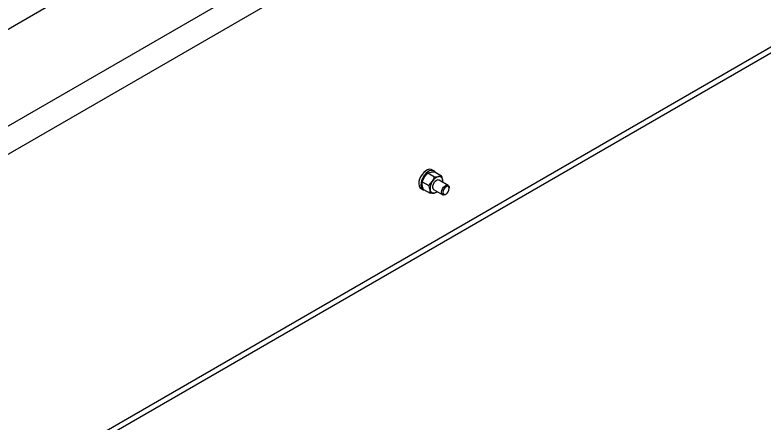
# Model space of a CAD drawing. Header units: metres. Extents: x 0 to 21025, y 0 to 14850.
# Drawn here: x 13465.8 to 13878.9, y 5465.9 to 5690.9 of the extents above; entities that cross this region are included whole.
import ezdxf

# ---------------------------------------------------------------- set-up
doc = ezdxf.new("R2010")
doc.units = ezdxf.units.M
doc.header["$LTSCALE"] = 25
doc.layers.add('SL4', color=4, linetype='Continuous')

msp = doc.modelspace()

# ---------------------------------------------------------------- linework, layer by layer
at = {"layer": 'SL4'}
for p, q in [((13171.252, 5515.305), (14108.151, 6056.165)), ((13217.55, 5488.578), (14154.449, 6029.438)), ((14161.184, 6017.772), (13224.285, 5476.912)), ((13262.821, 5315.477), (14129.177, 5815.614)), ((13262.821, 5312.255), (14129.177, 5812.392)), ((13693.494, 5603.751), (13695.093, 5604.22)), ((13693.494, 5603.751), (13697.176, 5601.625)), ((13696.866, 5604.879), (13695.734, 5605.533)), ((13697.176, 5601.625), (13699.406, 5601.73)), ((13697.323, 5604.326), (13701.005, 5602.2)), ((13690.353, 5598.926), (13691.608, 5601.521)), ((13690.353, 5598.926), (13694.035, 5596.8)), ((13694.035, 5596.8), (13695.921, 5599.03)), ((13704.654, 5596.92), (13699.679, 5599.791)), ((13701.73, 5598.608), (13701.664, 5599.893)), ((13689.735, 5595.14), (13690.866, 5594.487)), ((13691.041, 5594.676), (13694.723, 5592.551)), ((13696.68, 5594.595), (13701.654, 5591.723)), ((13698.775, 5593.385), (13698.552, 5593.126)), ((13705.275, 5595.138), (13705.275, 5595.546)), ((13698.552, 5593.126), (13696.953, 5592.656)), ((13703.154, 5591.872), (13703.508, 5592.076))]:
    msp.add_line(p, q, dxfattribs=at)
at = {"layer": 'SL4', "flags": 128}
for points in [[(13695.734, 5605.533), (13695.294, 5605.721), (13694.372, 5605.801), (13693.347, 5605.538), (13692.284, 5604.947), (13691.249, 5604.067), (13690.307, 5602.953), (13689.518, 5601.674), (13688.931, 5600.311), (13688.583, 5598.95), (13688.496, 5597.676), (13688.675, 5596.568), (13689.11, 5595.698), (13689.735, 5595.14)], [(13697.599, 5604.166), (13697.186, 5604.65), (13696.425, 5605.068), (13695.503, 5605.148), (13694.478, 5604.885), (13693.415, 5604.294), (13692.38, 5603.414), (13691.438, 5602.3), (13690.649, 5601.021), (13690.062, 5599.658), (13689.715, 5598.297), (13689.627, 5597.022), (13689.807, 5595.915), (13690.241, 5595.045), (13690.903, 5594.466), (13691.751, 5594.215), (13691.851, 5594.209)], [(13699.679, 5599.791), (13699.551, 5599.853), (13698.915, 5599.915), (13698.19, 5599.649), (13697.464, 5599.086), (13696.824, 5598.296), (13696.348, 5597.372), (13696.092, 5596.426), (13696.088, 5595.573), (13696.337, 5594.916), (13696.68, 5594.595)], [(13703.154, 5591.872), (13702.786, 5591.696), (13702.093, 5591.588), (13701.529, 5591.809), (13701.16, 5592.333), (13701.033, 5593.097), (13701.16, 5594.008), (13701.529, 5594.958), (13702.093, 5595.831), (13702.786, 5596.521), (13703.522, 5596.946), (13704.215, 5597.055), (13704.779, 5596.834), (13705.147, 5596.31), (13705.275, 5595.546), (13705.275, 5595.546)], [(13705.275, 5595.138), (13705.141, 5595.841), (13704.757, 5596.282), (13704.184, 5596.394), (13703.507, 5596.159), (13702.831, 5595.613), (13702.257, 5594.839), (13701.874, 5593.956), (13701.74, 5593.097), (13701.874, 5592.393), (13702.257, 5591.952), (13702.831, 5591.841), (13703.507, 5592.076), (13704.184, 5592.622), (13704.757, 5593.395), (13705.141, 5594.279), (13705.275, 5595.138)]]:
    msp.add_lwpolyline(points, dxfattribs=at)
at = {"layer": 'SL4'}
for centre, radius, start, end in [((13700.869, 5596.243), 5.679, 104.92894, 150.60235), ((13699.717, 5599.806), 1.95, 2.5677, 99.17388), ((13701.511, 5595.085), 6.842, 144.78501, 184.96212), ((13697.016, 5599.209), 4.699, 353.00354, 8.37133), ((13696.642, 5594.581), 1.95, 182.5677, 279.17388), ((13696.21, 5596.585), 3.998, 280.71107, 308.14929)]:
    msp.add_arc(centre, radius, start, end, dxfattribs=at)
for points, knots in [([(13691.608, 5601.521), (13691.645, 5601.578), (13692.18, 5602.39), (13692.861, 5603.095), (13693.494, 5603.751)], [0, 0, 0, 0, 0.0702006, 1, 1, 1, 1]), ([(13695.093, 5604.22), (13695.138, 5604.227), (13695.789, 5604.322), (13696.584, 5604.324), (13697.323, 5604.326)], [0, 0, 0, 0, 0.0702006, 1, 1, 1, 1]), ([(13695.921, 5599.03), (13695.958, 5599.088), (13696.484, 5599.905), (13696.842, 5600.796), (13697.176, 5601.625)], [0, 0, 0, 0, 0.0702006, 1, 1, 1, 1]), ([(13699.406, 5601.73), (13699.451, 5601.737), (13700.093, 5601.837), (13700.565, 5602.025), (13701.005, 5602.2)], [0, 0, 0, 0, 0.07020058, 1, 1, 1, 1]), ([(13701.664, 5599.893), (13701.628, 5600.089), (13701.494, 5600.818), (13701.212, 5601.616), (13701.005, 5602.2)], [0, 0, 0, 0, 0.2686336, 1, 1, 1, 1]), ([(13690.381, 5596.983), (13690.354, 5597.174), (13690.255, 5597.883), (13690.312, 5598.485), (13690.353, 5598.926)], [0, 0, 0, 0, 0.2686336, 1, 1, 1, 1]), ([(13691.041, 5594.676), (13690.964, 5594.882), (13690.667, 5595.682), (13690.503, 5596.429), (13690.381, 5596.983)], [0, 0, 0, 0, 0.2575513, 1, 1, 1, 1]), ([(13694.694, 5594.493), (13694.658, 5594.689), (13694.525, 5595.418), (13694.242, 5596.217), (13694.035, 5596.8)], [0, 0, 0, 0, 0.2686336, 1, 1, 1, 1]), ([(13694.723, 5592.551), (13694.741, 5592.702), (13694.814, 5593.287), (13694.746, 5593.979), (13694.694, 5594.493)], [0, 0, 0, 0, 0.2575513, 1, 1, 1, 1]), ([(13696.953, 5592.656), (13696.907, 5592.649), (13696.256, 5592.555), (13695.462, 5592.553), (13694.723, 5592.551)], [0, 0, 0, 0, 0.0702006, 1, 1, 1, 1])]:
    msp.add_open_spline(points, degree=3, knots=knots, dxfattribs=at)

doc.saveas('drawing.dxf')
